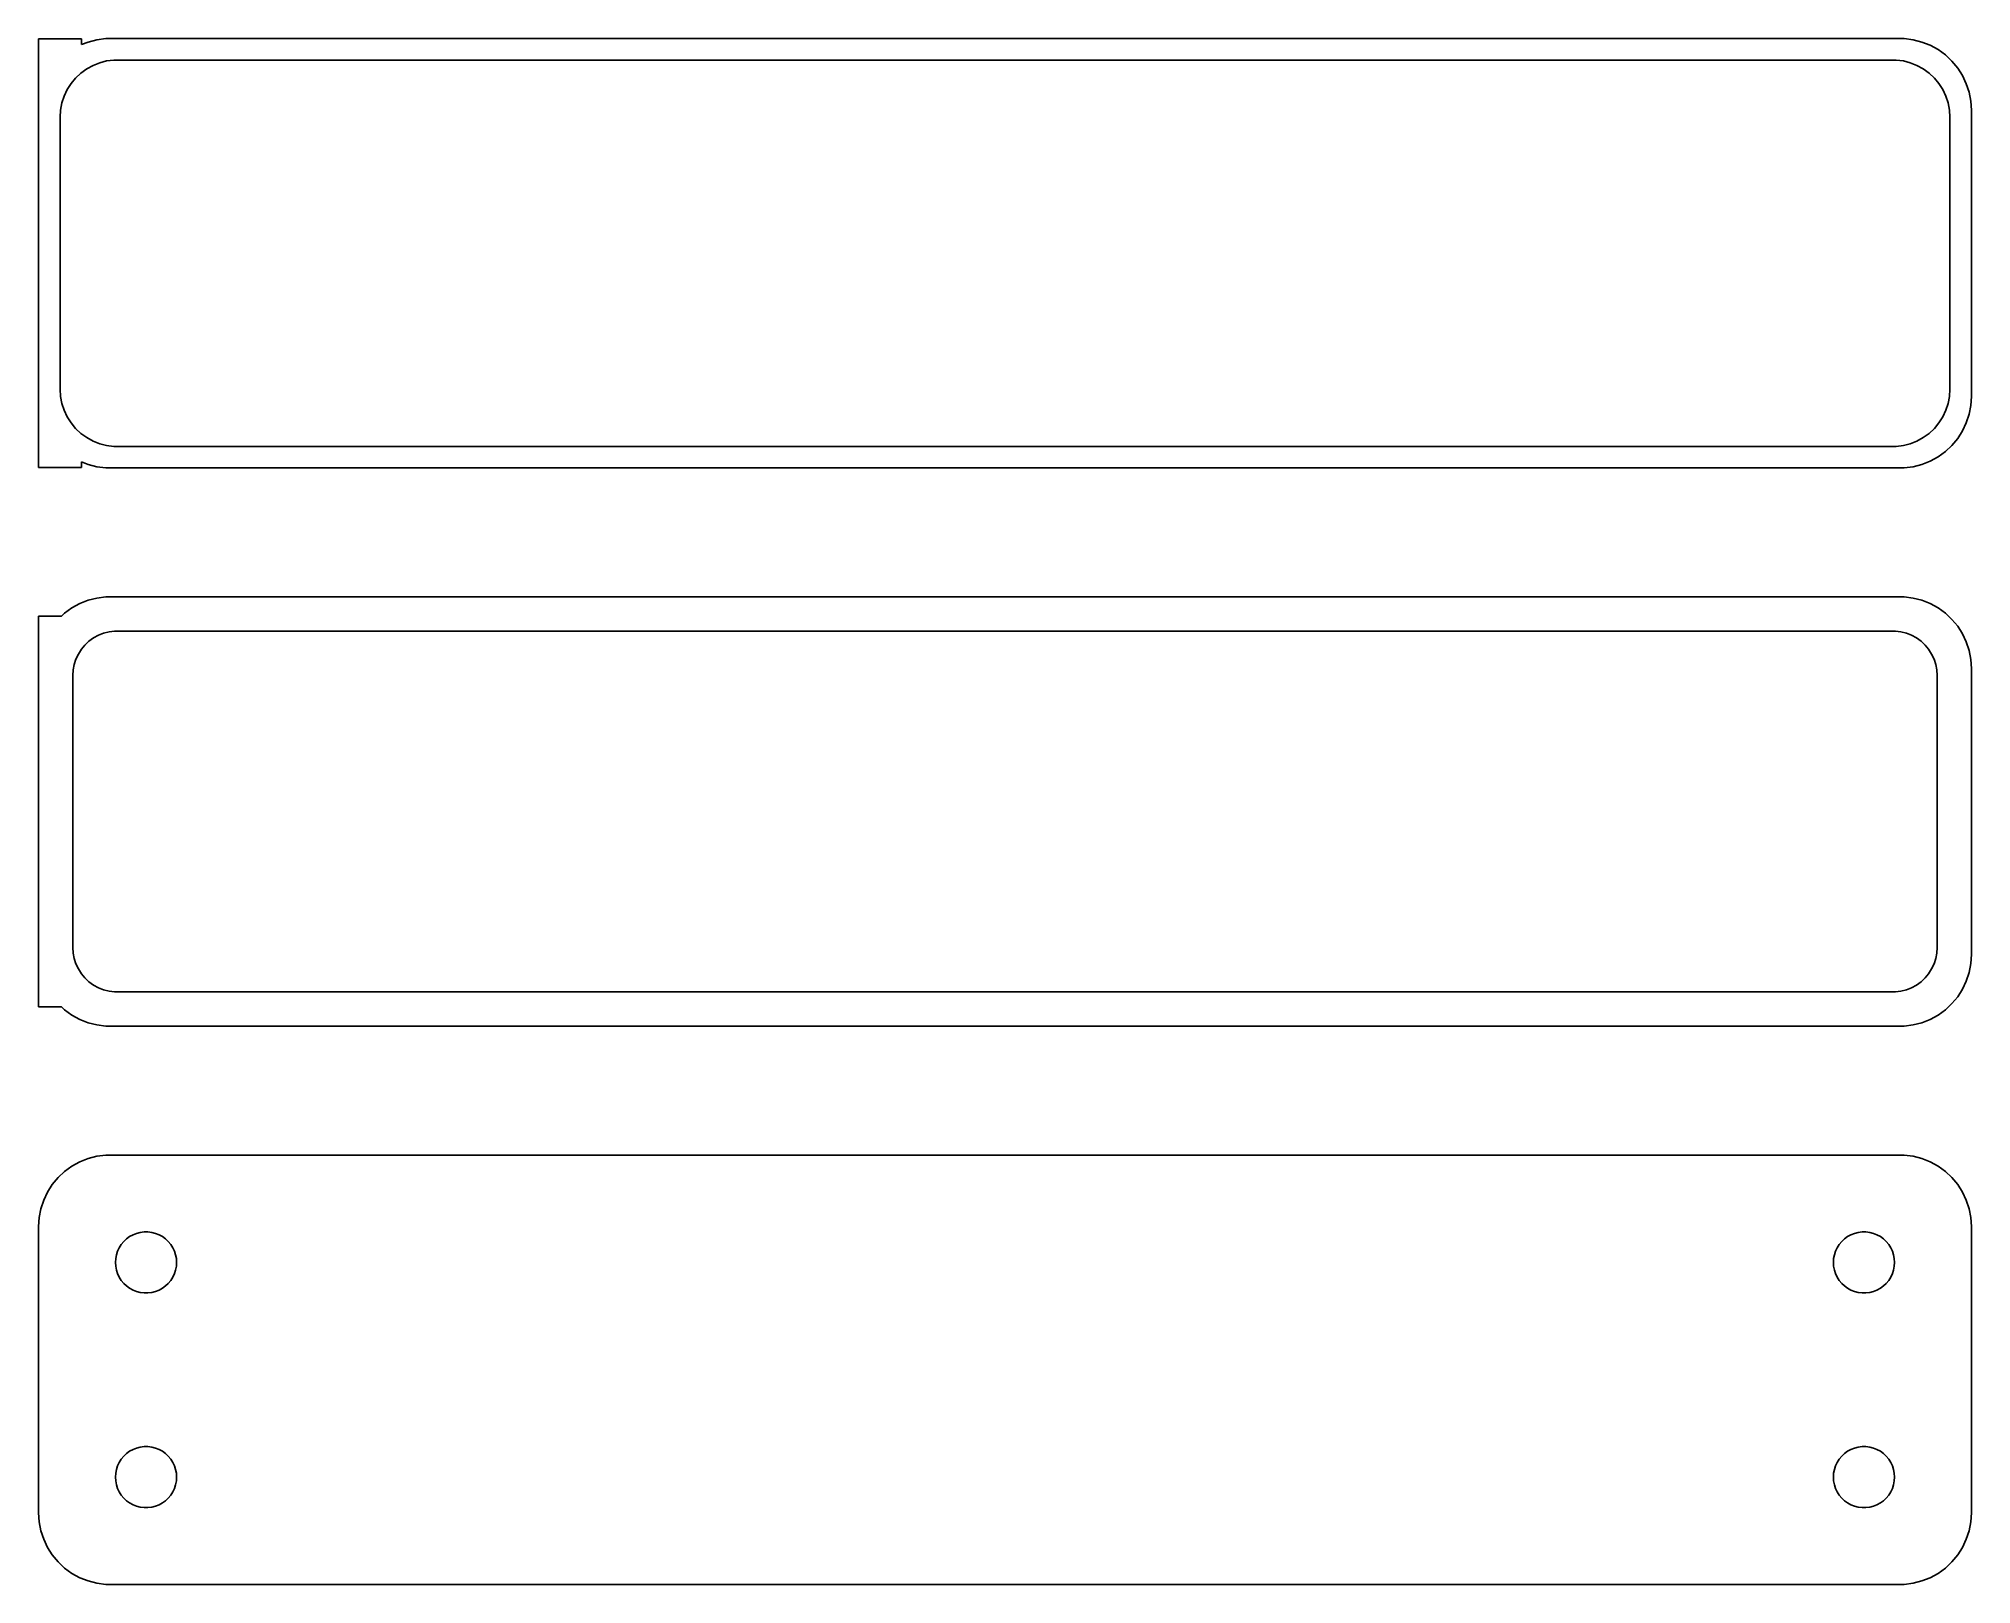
# Model space of a CAD drawing. Header units: metres. Extents: x -68 to 68, y 102 to 210.
import ezdxf

# ---------------------------------------------------------------- set-up
doc = ezdxf.new("R2010")
doc.units = ezdxf.units.M

msp = doc.modelspace()

# ---------------------------------------------------------------- linework, layer by layer
for p, q in [((-64.5, 209.979), (-67.5, 209.979)), ((-67.5, 209.979), (-67.5, 180.021)), ((-64.5, 209.575), (-64.5, 209.979)), ((-64.0451, 209.755), (-64.5, 209.575)), ((-63.4369, 209.911), (-64.0451, 209.755)), ((-62.8139, 209.99), (-63.4369, 209.911)), ((62.8139, 209.99), (-62.8139, 209.99)), ((63.4369, 209.911), (62.8139, 209.99)), ((64.0451, 209.755), (63.4369, 209.911)), ((64.6289, 209.524), (64.0451, 209.755)), ((65.1791, 209.222), (64.6289, 209.524)), ((-64.1433, 207.877), (-63.7031, 208.119)), ((-63.7031, 208.119), (-63.2361, 208.304)), ((-63.2361, 208.304), (-62.7495, 208.429)), ((-62.7495, 208.429), (-62.2512, 208.492)), ((-62.2512, 208.492), (62.2512, 208.492)), ((62.2512, 208.492), (62.7495, 208.429)), ((62.7495, 208.429), (63.2361, 208.304)), ((63.2361, 208.304), (63.7031, 208.119)), ((63.7031, 208.119), (64.1433, 207.877)), ((65.6871, 208.853), (65.1791, 209.222)), ((66.1448, 208.423), (65.6871, 208.853)), ((66.5451, 207.939), (66.1448, 208.423)), ((66.8815, 207.409), (66.5451, 207.939)), ((-65.5052, 206.427), (-65.2361, 206.851)), ((-65.2361, 206.851), (-64.9159, 207.238)), ((-64.9159, 207.238), (-64.5497, 207.582)), ((-64.5497, 207.582), (-64.1433, 207.877)), ((64.1433, 207.877), (64.5497, 207.582)), ((64.5497, 207.582), (64.9159, 207.238)), ((64.9159, 207.238), (65.2361, 206.851)), ((65.2361, 206.851), (65.5052, 206.427)), ((67.1489, 206.841), (66.8815, 207.409)), ((67.3429, 206.243), (67.1489, 206.841)), ((-65.9685, 205.001), (-65.8743, 205.495)), ((-65.8743, 205.495), (-65.7191, 205.972)), ((-65.7191, 205.972), (-65.5052, 206.427)), ((65.5052, 206.427), (65.7191, 205.972)), ((65.7191, 205.972), (65.8743, 205.495)), ((65.8743, 205.495), (65.9685, 205.001)), ((67.4606, 205.627), (67.3429, 206.243)), ((67.5, 205), (67.4606, 205.627)), ((-66, 204.5), (-65.9685, 205.001)), ((-66, 185.5), (-66, 204.5)), ((65.9685, 205.001), (66, 204.5)), ((66, 204.5), (66, 185.5)), ((67.5, 185), (67.5, 205)), ((-65.9685, 184.999), (-66, 185.5)), ((-65.8743, 184.505), (-65.9685, 184.999)), ((65.9685, 184.999), (65.8743, 184.505)), ((66, 185.5), (65.9685, 184.999)), ((67.4606, 184.373), (67.5, 185)), ((-65.7191, 184.028), (-65.8743, 184.505)), ((-65.5052, 183.573), (-65.7191, 184.028)), ((65.7191, 184.028), (65.5052, 183.573)), ((65.8743, 184.505), (65.7191, 184.028)), ((67.1489, 183.159), (67.3429, 183.757)), ((67.3429, 183.757), (67.4606, 184.373)), ((-65.2361, 183.149), (-65.5052, 183.573)), ((-64.9159, 182.762), (-65.2361, 183.149)), ((-64.5497, 182.418), (-64.9159, 182.762)), ((-64.1433, 182.123), (-64.5497, 182.418)), ((64.5497, 182.418), (64.1433, 182.123)), ((64.9159, 182.762), (64.5497, 182.418)), ((65.2361, 183.149), (64.9159, 182.762)), ((65.5052, 183.573), (65.2361, 183.149)), ((66.5451, 182.061), (66.8815, 182.591)), ((66.8815, 182.591), (67.1489, 183.159)), ((-63.7031, 181.881), (-64.1433, 182.123)), ((-63.2361, 181.696), (-63.7031, 181.881)), ((-62.7495, 181.571), (-63.2361, 181.696)), ((-62.2512, 181.508), (-62.7495, 181.571)), ((62.2512, 181.508), (-62.2512, 181.508)), ((62.7495, 181.571), (62.2512, 181.508)), ((63.2361, 181.696), (62.7495, 181.571)), ((63.7031, 181.881), (63.2361, 181.696)), ((64.1433, 182.123), (63.7031, 181.881)), ((65.1791, 180.778), (65.6871, 181.147)), ((65.6871, 181.147), (66.1448, 181.577)), ((66.1448, 181.577), (66.5451, 182.061)), ((-67.5, 180.021), (-64.5, 180.021)), ((-64.5, 180.021), (-64.5, 180.425)), ((-64.5, 180.425), (-64.0451, 180.245)), ((-64.0451, 180.245), (-63.4369, 180.089)), ((-63.4369, 180.089), (-62.8139, 180.01)), ((-62.8139, 180.01), (62.8139, 180.01)), ((62.8139, 180.01), (63.4369, 180.089)), ((63.4369, 180.089), (64.0451, 180.245)), ((64.0451, 180.245), (64.6289, 180.476)), ((64.6289, 180.476), (65.1791, 180.778)), ((-65.1791, 170.222), (-65.6871, 169.853)), ((-64.6289, 170.524), (-65.1791, 170.222)), ((-64.0451, 170.755), (-64.6289, 170.524)), ((-63.4369, 170.911), (-64.0451, 170.755)), ((-62.8139, 170.99), (-63.4369, 170.911)), ((62.8139, 170.99), (-62.8139, 170.99)), ((63.4369, 170.911), (62.8139, 170.99)), ((64.0451, 170.755), (63.4369, 170.911)), ((64.6289, 170.524), (64.0451, 170.755)), ((65.1791, 170.222), (64.6289, 170.524)), ((65.6871, 169.853), (65.1791, 170.222)), ((-65.9, 169.653), (-67.5, 169.653)), ((-67.5, 169.653), (-67.5, 142.347)), ((-65.6871, 169.853), (-65.9, 169.653)), ((66.1448, 169.423), (65.6871, 169.853)), ((66.5451, 168.939), (66.1448, 169.423)), ((66.8815, 168.409), (66.5451, 168.939)), ((-64.5184, 167.33), (-64.2692, 167.631)), ((-64.2692, 167.631), (-63.9842, 167.899)), ((-63.9842, 167.899), (-63.668, 168.128)), ((-63.668, 168.128), (-63.3254, 168.317)), ((-63.3254, 168.317), (-62.9619, 168.461)), ((-62.9619, 168.461), (-62.5833, 168.558)), ((-62.5833, 168.558), (-62.1954, 168.607)), ((-62.1954, 168.607), (62.1954, 168.607)), ((62.1954, 168.607), (62.5833, 168.558)), ((62.5833, 168.558), (62.9619, 168.461)), ((62.9619, 168.461), (63.3254, 168.317)), ((63.3254, 168.317), (63.668, 168.128)), ((63.668, 168.128), (63.9842, 167.899)), ((63.9842, 167.899), (64.2692, 167.631)), ((64.2692, 167.631), (64.5184, 167.33)), ((67.1489, 167.841), (66.8815, 168.409)), ((67.3429, 167.243), (67.1489, 167.841)), ((-65.0884, 165.89), (-65.0151, 166.274)), ((-65.0151, 166.274), (-64.8943, 166.646)), ((-64.8943, 166.646), (-64.7279, 167)), ((-64.7279, 167), (-64.5184, 167.33)), ((64.5184, 167.33), (64.7279, 167)), ((64.7279, 167), (64.8943, 166.646)), ((64.8943, 166.646), (65.0151, 166.274)), ((65.0151, 166.274), (65.0884, 165.89)), ((67.4606, 166.627), (67.3429, 167.243)), ((67.5, 166), (67.4606, 166.627)), ((-65.1129, 165.5), (-65.0884, 165.89)), ((-65.1129, 146.5), (-65.1129, 165.5)), ((65.0884, 165.89), (65.1129, 165.5)), ((65.1129, 165.5), (65.1129, 146.5)), ((67.5, 146), (67.5, 166)), ((-65.0884, 146.11), (-65.1129, 146.5)), ((-65.0151, 145.726), (-65.0884, 146.11)), ((65.0884, 146.11), (65.0151, 145.726)), ((65.1129, 146.5), (65.0884, 146.11)), ((67.4606, 145.373), (67.5, 146)), ((-64.8943, 145.354), (-65.0151, 145.726)), ((-64.7279, 145), (-64.8943, 145.354)), ((-64.5184, 144.67), (-64.7279, 145)), ((-64.2692, 144.369), (-64.5184, 144.67)), ((64.5184, 144.67), (64.2692, 144.369)), ((64.7279, 145), (64.5184, 144.67)), ((64.8943, 145.354), (64.7279, 145)), ((65.0151, 145.726), (64.8943, 145.354)), ((67.1489, 144.159), (67.3429, 144.757)), ((67.3429, 144.757), (67.4606, 145.373)), ((-63.9842, 144.101), (-64.2692, 144.369)), ((-63.668, 143.872), (-63.9842, 144.101)), ((-63.3254, 143.683), (-63.668, 143.872)), ((-62.9619, 143.539), (-63.3254, 143.683)), ((-62.5833, 143.442), (-62.9619, 143.539)), ((-62.1954, 143.393), (-62.5833, 143.442)), ((62.1954, 143.393), (-62.1954, 143.393)), ((62.5833, 143.442), (62.1954, 143.393)), ((62.9619, 143.539), (62.5833, 143.442)), ((63.3254, 143.683), (62.9619, 143.539)), ((63.668, 143.872), (63.3254, 143.683)), ((63.9842, 144.101), (63.668, 143.872)), ((64.2692, 144.369), (63.9842, 144.101)), ((66.5451, 143.061), (66.8815, 143.591)), ((66.8815, 143.591), (67.1489, 144.159)), ((-67.5, 142.347), (-65.9, 142.347)), ((-65.9, 142.347), (-65.6871, 142.147)), ((-65.6871, 142.147), (-65.1791, 141.778)), ((-65.1791, 141.778), (-64.6289, 141.476)), ((64.6289, 141.476), (65.1791, 141.778)), ((65.1791, 141.778), (65.6871, 142.147)), ((65.6871, 142.147), (66.1448, 142.577)), ((66.1448, 142.577), (66.5451, 143.061)), ((-64.6289, 141.476), (-64.0451, 141.245)), ((-64.0451, 141.245), (-63.4369, 141.089)), ((-63.4369, 141.089), (-62.8139, 141.01)), ((-62.8139, 141.01), (62.8139, 141.01)), ((62.8139, 141.01), (63.4369, 141.089)), ((63.4369, 141.089), (64.0451, 141.245)), ((64.0451, 141.245), (64.6289, 141.476)), ((-65.1791, 131.222), (-65.6871, 130.853)), ((-64.6289, 131.524), (-65.1791, 131.222)), ((-64.0451, 131.755), (-64.6289, 131.524)), ((-63.4369, 131.911), (-64.0451, 131.755)), ((-62.8139, 131.99), (-63.4369, 131.911)), ((62.8139, 131.99), (-62.8139, 131.99)), ((63.4369, 131.911), (62.8139, 131.99)), ((64.0451, 131.755), (63.4369, 131.911)), ((64.6289, 131.524), (64.0451, 131.755)), ((65.1791, 131.222), (64.6289, 131.524)), ((65.6871, 130.853), (65.1791, 131.222)), ((-66.5451, 129.939), (-66.8815, 129.409)), ((-66.1448, 130.423), (-66.5451, 129.939)), ((-65.6871, 130.853), (-66.1448, 130.423)), ((66.1448, 130.423), (65.6871, 130.853)), ((66.5451, 129.939), (66.1448, 130.423)), ((66.8815, 129.409), (66.5451, 129.939)), ((-67.1489, 128.841), (-67.3429, 128.243)), ((-66.8815, 129.409), (-67.1489, 128.841)), ((67.1489, 128.841), (66.8815, 129.409)), ((67.3429, 128.243), (67.1489, 128.841)), ((-67.4606, 127.627), (-67.5, 127)), ((-67.5, 127), (-67.5, 107)), ((-67.3429, 128.243), (-67.4606, 127.627)), ((67.4606, 127.627), (67.3429, 128.243)), ((67.5, 127), (67.4606, 127.627)), ((67.5, 107), (67.5, 127)), ((-61.8712, 125.529), (-61.7275, 125.755)), ((-61.7275, 125.755), (-61.5565, 125.962)), ((-61.5565, 125.962), (-61.3611, 126.145)), ((-61.3611, 126.145), (-61.1441, 126.303)), ((-61.1441, 126.303), (-60.9092, 126.432)), ((-60.9092, 126.432), (-60.6598, 126.531)), ((-60.6598, 126.531), (-60.4001, 126.597)), ((-60.4001, 126.597), (-60.1341, 126.631)), ((-60.1341, 126.631), (-59.8659, 126.631)), ((-59.8659, 126.631), (-59.5999, 126.597)), ((-59.5999, 126.597), (-59.3401, 126.531)), ((-59.3401, 126.531), (-59.0908, 126.432)), ((-59.0908, 126.432), (-58.8559, 126.303)), ((-58.8559, 126.303), (-58.6389, 126.145)), ((-58.6389, 126.145), (-58.4434, 125.962)), ((-58.4434, 125.962), (-58.2725, 125.755)), ((-58.2725, 125.755), (-58.1288, 125.529)), ((58.1288, 125.529), (58.2725, 125.755)), ((58.2725, 125.755), (58.4434, 125.962)), ((58.4434, 125.962), (58.6389, 126.145)), ((58.6389, 126.145), (58.8559, 126.303)), ((58.8559, 126.303), (59.0908, 126.432)), ((59.0908, 126.432), (59.3401, 126.531)), ((59.3401, 126.531), (59.5999, 126.597)), ((59.5999, 126.597), (59.8659, 126.631)), ((59.8659, 126.631), (60.1341, 126.631)), ((60.1341, 126.631), (60.4001, 126.597)), ((60.4001, 126.597), (60.6598, 126.531)), ((60.6598, 126.531), (60.9092, 126.432)), ((60.9092, 126.432), (61.1441, 126.303)), ((61.1441, 126.303), (61.3611, 126.145)), ((61.3611, 126.145), (61.5565, 125.962)), ((61.5565, 125.962), (61.7275, 125.755)), ((61.7275, 125.755), (61.8712, 125.529)), ((-62.1353, 124.5), (-62.1185, 124.768)), ((-62.1185, 124.232), (-62.1353, 124.5)), ((-62.1185, 124.768), (-62.0682, 125.031)), ((-62.0682, 123.969), (-62.1185, 124.232)), ((-62.0682, 125.031), (-61.9853, 125.286)), ((-61.9853, 125.286), (-61.8712, 125.529)), ((-58.1288, 125.529), (-58.0146, 125.286)), ((-58.0146, 125.286), (-57.9318, 125.031)), ((-57.9318, 125.031), (-57.8815, 124.768)), ((-57.8815, 124.232), (-57.9318, 123.969)), ((-57.8815, 124.768), (-57.8647, 124.5)), ((-57.8647, 124.5), (-57.8815, 124.232)), ((57.8647, 124.5), (57.8815, 124.768)), ((57.8815, 124.232), (57.8647, 124.5)), ((57.8815, 124.768), (57.9318, 125.031)), ((57.9318, 123.969), (57.8815, 124.232)), ((57.9318, 125.031), (58.0146, 125.286)), ((58.0146, 125.286), (58.1288, 125.529)), ((61.8712, 125.529), (61.9853, 125.286)), ((61.9853, 125.286), (62.0682, 125.031)), ((62.0682, 125.031), (62.1185, 124.768)), ((62.1185, 124.232), (62.0682, 123.969)), ((62.1185, 124.768), (62.1353, 124.5)), ((62.1353, 124.5), (62.1185, 124.232)), ((-61.9853, 123.714), (-62.0682, 123.969)), ((-61.8712, 123.471), (-61.9853, 123.714)), ((-61.7275, 123.245), (-61.8712, 123.471)), ((-61.5565, 123.038), (-61.7275, 123.245)), ((-61.3611, 122.855), (-61.5565, 123.038)), ((-61.1441, 122.697), (-61.3611, 122.855)), ((-58.6389, 122.855), (-58.8559, 122.697)), ((-58.4434, 123.038), (-58.6389, 122.855)), ((-58.2725, 123.245), (-58.4434, 123.038)), ((-58.1288, 123.471), (-58.2725, 123.245)), ((-58.0146, 123.714), (-58.1288, 123.471)), ((-57.9318, 123.969), (-58.0146, 123.714)), ((58.0146, 123.714), (57.9318, 123.969)), ((58.1288, 123.471), (58.0146, 123.714)), ((58.2725, 123.245), (58.1288, 123.471)), ((58.4434, 123.038), (58.2725, 123.245)), ((58.6389, 122.855), (58.4434, 123.038)), ((58.8559, 122.697), (58.6389, 122.855)), ((61.3611, 122.855), (61.1441, 122.697)), ((61.5565, 123.038), (61.3611, 122.855)), ((61.7275, 123.245), (61.5565, 123.038)), ((61.8712, 123.471), (61.7275, 123.245)), ((61.9853, 123.714), (61.8712, 123.471)), ((62.0682, 123.969), (61.9853, 123.714)), ((-60.9092, 122.568), (-61.1441, 122.697)), ((-60.6598, 122.469), (-60.9092, 122.568)), ((-60.4001, 122.403), (-60.6598, 122.469)), ((-60.1341, 122.369), (-60.4001, 122.403)), ((-59.8659, 122.369), (-60.1341, 122.369)), ((-59.5999, 122.403), (-59.8659, 122.369)), ((-59.3401, 122.469), (-59.5999, 122.403)), ((-59.0908, 122.568), (-59.3401, 122.469)), ((-58.8559, 122.697), (-59.0908, 122.568)), ((59.0908, 122.568), (58.8559, 122.697)), ((59.3401, 122.469), (59.0908, 122.568)), ((59.5999, 122.403), (59.3401, 122.469)), ((59.8659, 122.369), (59.5999, 122.403)), ((60.1341, 122.369), (59.8659, 122.369)), ((60.4001, 122.403), (60.1341, 122.369)), ((60.6598, 122.469), (60.4001, 122.403)), ((60.9092, 122.568), (60.6598, 122.469)), ((61.1441, 122.697), (60.9092, 122.568)), ((-61.8712, 110.529), (-61.7275, 110.755)), ((-61.7275, 110.755), (-61.5565, 110.962)), ((-61.5565, 110.962), (-61.3611, 111.145)), ((-61.3611, 111.145), (-61.1441, 111.303)), ((-61.1441, 111.303), (-60.9092, 111.432)), ((-60.9092, 111.432), (-60.6598, 111.531)), ((-60.6598, 111.531), (-60.4001, 111.597)), ((-60.4001, 111.597), (-60.1341, 111.631)), ((-60.1341, 111.631), (-59.8659, 111.631)), ((-59.8659, 111.631), (-59.5999, 111.597)), ((-59.5999, 111.597), (-59.3401, 111.531)), ((-59.3401, 111.531), (-59.0908, 111.432)), ((-59.0908, 111.432), (-58.8559, 111.303)), ((-58.8559, 111.303), (-58.6389, 111.145)), ((-58.6389, 111.145), (-58.4434, 110.962)), ((-58.4434, 110.962), (-58.2725, 110.755)), ((-58.2725, 110.755), (-58.1288, 110.529)), ((58.1288, 110.529), (58.2725, 110.755)), ((58.2725, 110.755), (58.4434, 110.962)), ((58.4434, 110.962), (58.6389, 111.145)), ((58.6389, 111.145), (58.8559, 111.303)), ((58.8559, 111.303), (59.0908, 111.432)), ((59.0908, 111.432), (59.3401, 111.531)), ((59.3401, 111.531), (59.5999, 111.597)), ((59.5999, 111.597), (59.8659, 111.631)), ((59.8659, 111.631), (60.1341, 111.631)), ((60.1341, 111.631), (60.4001, 111.597)), ((60.4001, 111.597), (60.6598, 111.531)), ((60.6598, 111.531), (60.9092, 111.432)), ((60.9092, 111.432), (61.1441, 111.303)), ((61.1441, 111.303), (61.3611, 111.145)), ((61.3611, 111.145), (61.5565, 110.962)), ((61.5565, 110.962), (61.7275, 110.755)), ((61.7275, 110.755), (61.8712, 110.529)), ((-62.1353, 109.5), (-62.1185, 109.768)), ((-62.1185, 109.232), (-62.1353, 109.5)), ((-62.1185, 109.768), (-62.0682, 110.031)), ((-62.0682, 110.031), (-61.9853, 110.286)), ((-61.9853, 110.286), (-61.8712, 110.529)), ((-58.1288, 110.529), (-58.0146, 110.286)), ((-58.0146, 110.286), (-57.9318, 110.031)), ((-57.9318, 110.031), (-57.8815, 109.768)), ((-57.8815, 109.768), (-57.8647, 109.5)), ((-57.8647, 109.5), (-57.8815, 109.232)), ((57.8647, 109.5), (57.8815, 109.768)), ((57.8815, 109.232), (57.8647, 109.5)), ((57.8815, 109.768), (57.9318, 110.031)), ((57.9318, 110.031), (58.0146, 110.286)), ((58.0146, 110.286), (58.1288, 110.529)), ((61.8712, 110.529), (61.9853, 110.286)), ((61.9853, 110.286), (62.0682, 110.031)), ((62.0682, 110.031), (62.1185, 109.768)), ((62.1185, 109.768), (62.1353, 109.5)), ((62.1353, 109.5), (62.1185, 109.232)), ((-62.0682, 108.969), (-62.1185, 109.232)), ((-61.9853, 108.714), (-62.0682, 108.969)), ((-61.8712, 108.471), (-61.9853, 108.714)), ((-61.7275, 108.245), (-61.8712, 108.471)), ((-61.5565, 108.038), (-61.7275, 108.245)), ((-61.3611, 107.855), (-61.5565, 108.038)), ((-58.4434, 108.038), (-58.6389, 107.855)), ((-58.2725, 108.245), (-58.4434, 108.038)), ((-58.1288, 108.471), (-58.2725, 108.245)), ((-58.0146, 108.714), (-58.1288, 108.471)), ((-57.9318, 108.969), (-58.0146, 108.714)), ((-57.8815, 109.232), (-57.9318, 108.969)), ((57.9318, 108.969), (57.8815, 109.232)), ((58.0146, 108.714), (57.9318, 108.969)), ((58.1288, 108.471), (58.0146, 108.714)), ((58.2725, 108.245), (58.1288, 108.471)), ((58.4434, 108.038), (58.2725, 108.245)), ((58.6389, 107.855), (58.4434, 108.038)), ((61.5565, 108.038), (61.3611, 107.855)), ((61.7275, 108.245), (61.5565, 108.038)), ((61.8712, 108.471), (61.7275, 108.245)), ((61.9853, 108.714), (61.8712, 108.471)), ((62.0682, 108.969), (61.9853, 108.714)), ((62.1185, 109.232), (62.0682, 108.969)), ((-67.5, 107), (-67.4606, 106.373)), ((-61.1441, 107.697), (-61.3611, 107.855)), ((-60.9092, 107.568), (-61.1441, 107.697)), ((-60.6598, 107.469), (-60.9092, 107.568)), ((-60.4001, 107.403), (-60.6598, 107.469)), ((-60.1341, 107.369), (-60.4001, 107.403)), ((-59.8659, 107.369), (-60.1341, 107.369)), ((-59.5999, 107.403), (-59.8659, 107.369)), ((-59.3401, 107.469), (-59.5999, 107.403)), ((-59.0908, 107.568), (-59.3401, 107.469)), ((-58.8559, 107.697), (-59.0908, 107.568)), ((-58.6389, 107.855), (-58.8559, 107.697)), ((58.8559, 107.697), (58.6389, 107.855)), ((59.0908, 107.568), (58.8559, 107.697)), ((59.3401, 107.469), (59.0908, 107.568)), ((59.5999, 107.403), (59.3401, 107.469)), ((59.8659, 107.369), (59.5999, 107.403)), ((60.1341, 107.369), (59.8659, 107.369)), ((60.4001, 107.403), (60.1341, 107.369)), ((60.6598, 107.469), (60.4001, 107.403)), ((60.9092, 107.568), (60.6598, 107.469)), ((61.1441, 107.697), (60.9092, 107.568)), ((61.3611, 107.855), (61.1441, 107.697)), ((67.4606, 106.373), (67.5, 107)), ((-67.4606, 106.373), (-67.3429, 105.757)), ((-67.3429, 105.757), (-67.1489, 105.159)), ((67.1489, 105.159), (67.3429, 105.757)), ((67.3429, 105.757), (67.4606, 106.373)), ((-67.1489, 105.159), (-66.8815, 104.591)), ((-66.8815, 104.591), (-66.5451, 104.061)), ((-66.5451, 104.061), (-66.1448, 103.577)), ((66.1448, 103.577), (66.5451, 104.061)), ((66.5451, 104.061), (66.8815, 104.591)), ((66.8815, 104.591), (67.1489, 105.159)), ((-66.1448, 103.577), (-65.6871, 103.147)), ((-65.6871, 103.147), (-65.1791, 102.778)), ((-65.1791, 102.778), (-64.6289, 102.476)), ((64.6289, 102.476), (65.1791, 102.778)), ((65.1791, 102.778), (65.6871, 103.147)), ((65.6871, 103.147), (66.1448, 103.577)), ((-64.6289, 102.476), (-64.0451, 102.245)), ((-64.0451, 102.245), (-63.4369, 102.089)), ((-63.4369, 102.089), (-62.8139, 102.01)), ((-62.8139, 102.01), (62.8139, 102.01)), ((62.8139, 102.01), (63.4369, 102.089)), ((63.4369, 102.089), (64.0451, 102.245)), ((64.0451, 102.245), (64.6289, 102.476))]:
    msp.add_line(p, q)

doc.saveas('drawing.dxf')
